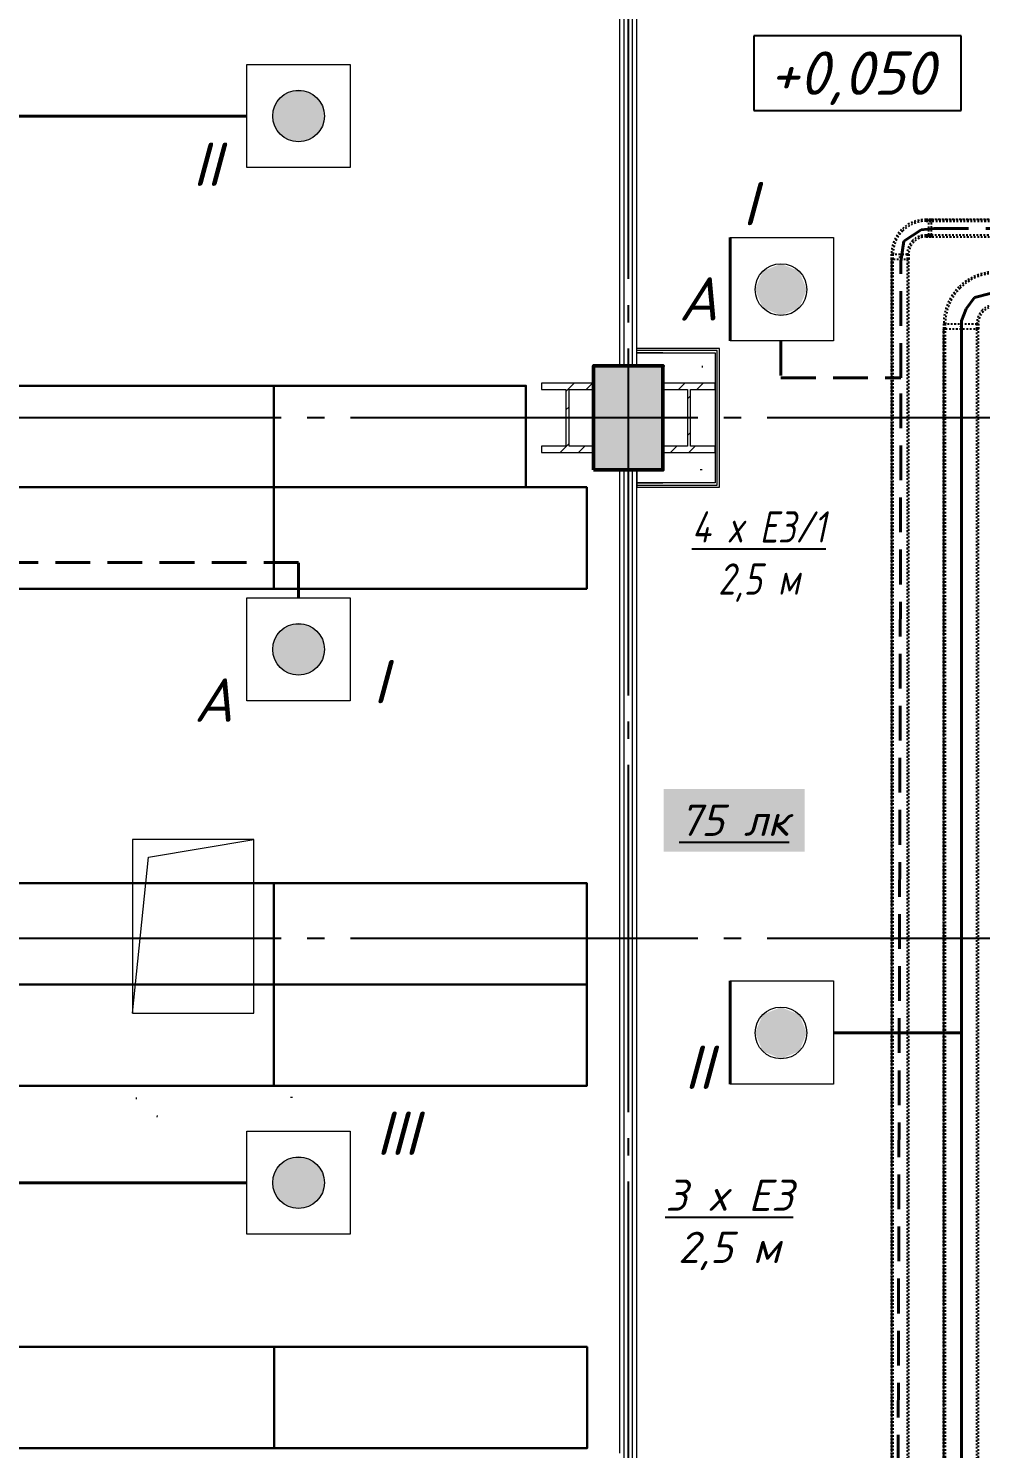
# Model space of a CAD drawing. Header units: millimetres. Extents: x 0 to 1293, y 0 to 420.
# Drawn here: x 363.6 to 418.5, y 220.2 to 302 of the extents above; entities that cross this region are included whole.
import ezdxf

# ---------------------------------------------------------------- set-up
doc = ezdxf.new("R2010")
doc.units = ezdxf.units.MM
for name, pattern in [('JIS_02_2.0', [3, 2, -1]), ('ГОСТ 2.303 5', [24, 20, -1.5, 1, -1.5]), ('СПКБ-0000-000-АР#001$0$Achse', [2300, 0, -800, 1500, 0]), ('СПКБ-0000-000-АР#001$0$Ashe', [300, 200, -100])]:
    doc.linetypes.add(name, pattern=pattern)
for name, color, linetype in [('@000', 7, 'Continuous'), ('Viewport2ForCustomObjects_0', 7, 'Continuous'), ('Номер помещения', 7, 'Continuous'), ('СПКБ-0000-000-АР#001$0$Колонны новые', 7, 'Continuous'), ('СПКБ-0000-000-АР#001$0$Колонны существующие', 7, 'Continuous'), ('СПКБ-0000-000-АР#001$0$оборудование ТХ', 253, 'Continuous'), ('СПКБ-0000-000-АР#001$0$Стены', 7, 'Continuous'), ('Строительные оси', 7, 'Continuous'), ('ЭМ_ЛОТКИ', 3, 'JIS_02_2.0'), ('ЭО_АВАРИЙНОЕ ОСВЕЩЕНИЕ', 7, 'Continuous'), ('ЭО_РАБОЧЕЕ ОСВЕЩЕНИЕ', 7, 'Continuous')]:
    doc.layers.add(name, color=color, linetype=linetype)
for name, color, linetype, lineweight, true_color in [('СПКБ-0000-000-АР#001$0$Колонны новые_Ном._пера__108', 7, 'Continuous', 13, 0xfd8379), ('СПКБ-0000-000-АР#001$0$Колонны существующие_Ном._пера__102', 7, 'Continuous', 13, 0xcccccc), ('СПКБ-0000-000-АР#001$0$Стены_Ном._пера__161', 7, 'Continuous', 13, 0xe11606), ('СПКБ-0000-000-АР#001$0$Стены_Ном._пера__68', 7, 'Continuous', 20, 0xfd4435)]:
    doc.layers.add(name, color=color, linetype=linetype, lineweight=lineweight, true_color=true_color)
for name, color, linetype, lineweight in [('СПКБ-0000-000-АР#001$0$Колонны новые_Ном._пера__20', 1, 'Continuous', 20), ('СПКБ-0000-000-АР#001$0$Колонны существующие_Ном._пера__141', 7, 'Continuous', 50), ('СПКБ-0000-000-АР#001$0$Стены_Ном._пера__1', 7, 'Continuous', 13), ('СПКБ-0000-000-АР#001$0$Стены_Ном._пера__20', 1, 'Continuous', 20), ('СПКБ-0000-000-АР#001$0$Шахты ОВ_Ном._пера__1', 7, 'Continuous', 13)]:
    doc.layers.add(name, color=color, linetype=linetype, lineweight=lineweight)
doc.styles.add('1.8', font='isocpeui.ttf', dxfattribs={"height": 1.8})
doc.styles.add('2.5', font='isocpeui.ttf')
doc.styles.add('CustomTextStyle10', font='isocpeui.ttf', dxfattribs={"height": 2.5})
pattern_1 = [(0, (0, 0), (0, 75), [0, -75])]
pattern_2 = [(0, (0, 0), (0, 173.205), [0, -100]), (0, (50, 86.6), (0, 173.205), [0, -100])]
pattern_3 = [(45, (0, 0), (-159.099, 159.099), []), (45, (-53.03, 53.03), (-159.099, 159.099), [])]

# ---------------------------------------------------------------- blocks, each defined once
blk = doc.blocks.new('*U539')
at = {"color": 0, "linetype": 'ByBlock', "lineweight": -2}
for p, q in [((-50.7, 0), (-50.7, -29.5)), ((-50.7, 0), (-50, 0)), ((-50, 0), (-50, -29.5)), ((-50, 0), (-48.5, 0)), ((-48.5, 0), (48.5, 0)), ((48.5, 0), (50, 0)), ((50, 0), (50, -29.5)), ((50, 0), (50.7, 0)), ((50.7, 0), (50.7, -29.5)), ((-50, -31), (-50, -2196.1)), ((-40, -31), (-50, -31)), ((-50, -2196.1), (-50, -31)), ((-40, -2196.1), (-40, -31)), ((40, -31), (40, -2196.1)), ((50, -31), (40, -31)), ((50, -2196.1), (50, -31)), ((50, -2196.1), (50, -31)), ((-40, -2196.1), (-50, -2196.1)), ((40, -2196.1), (-40, -2196.1)), ((50, -2196.1), (40, -2196.1))]:
    blk.add_line(p, q, dxfattribs=at)
for centre in [(0, -15), (0, -2181.1)]:
    blk.add_circle(centre, 3.5, dxfattribs=at)
for centre, radius, start, end in [((-49.4, -29.5), 1.33, 180.00001, 230.03378), ((-50.6, -31), 0.629, 0, 50.03378), ((-49.4, -29.5), 0.629, 180.00001, 230.03378), ((-50.6, -31), 1.33, 0, 50.03378), ((50.6, -31), 1.33, 129.96622, 180), ((49.4, -29.5), 0.629, 309.96622, 359.99999), ((50.6, -31), 0.629, 129.96622, 180), ((49.4, -29.5), 1.33, 309.96622, 359.99999)]:
    blk.add_arc(centre, radius, start, end, dxfattribs=at)
blk = doc.blocks.new('*U547')
at = {"color": 0, "linetype": 'ByBlock', "lineweight": -2}
for p, q in [((-101, 0), (-101, -29.5)), ((-101, 0), (-100.2, 0)), ((-100.2, 0), (-100.2, -29.5)), ((-100.2, 0), (-98.7, 0)), ((-98.7, 0), (98.7, 0)), ((98.7, 0), (100.2, 0)), ((100.2, 0), (100.2, -29.5)), ((100.2, 0), (101, 0)), ((101, 0), (101, -29.5)), ((-100, -31), (-100, -8653.1)), ((-90, -31), (-100, -31)), ((-100, -8653.1), (-100, -31)), ((-90, -8653.1), (-90, -31)), ((90, -31), (90, -8653.1)), ((100, -31), (90, -31)), ((100, -8653.1), (100, -31)), ((100, -8653.1), (100, -31))]:
    blk.add_line(p, q, dxfattribs=at)
blk.add_circle((0, -15), 3.5, dxfattribs=at)
for centre, radius, start, end in [((-99.8, -29.5), 1.21, 180.00001, 247.38013), ((-100.4, -31), 0.413, 0, 67.38013), ((-99.8, -29.5), 0.413, 180.00004, 247.38013), ((-100.4, -31), 1.21, 0, 67.38013), ((100.4, -31), 1.21, 112.61987, 180), ((99.8, -29.5), 0.413, 292.61987, 359.99996), ((100.4, -31), 0.413, 112.61987, 180), ((99.8, -29.5), 1.21, 292.61987, 359.99999)]:
    blk.add_arc(centre, radius, start, end, dxfattribs=at)
blk = doc.blocks.new('*U548')
at = {"color": 0, "linetype": 'ByBlock', "lineweight": -2}
for p, q in [((-50.7, 0), (-50.7, -29.5)), ((-50.7, 0), (-50, 0)), ((-50, 0), (-50, -29.5)), ((-50, 0), (-48.5, 0)), ((-48.5, 0), (48.5, 0)), ((48.5, 0), (50, 0)), ((50, 0), (50, -29.5)), ((50, 0), (50.7, 0)), ((50.7, 0), (50.7, -29.5)), ((-50, -31), (-50, -8753.4)), ((-40, -31), (-50, -31)), ((-50, -8753.4), (-50, -31)), ((-40, -8753.4), (-40, -31)), ((40, -31), (40, -8753.4)), ((50, -31), (40, -31)), ((50, -8753.4), (50, -31)), ((50, -8753.4), (50, -31))]:
    blk.add_line(p, q, dxfattribs=at)
blk.add_circle((0, -15), 3.5, dxfattribs=at)
for centre, radius, start, end in [((-49.4, -29.5), 1.33, 180.00001, 230.03378), ((-50.6, -31), 0.629, 0, 50.03378), ((-49.4, -29.5), 0.629, 180.00001, 230.03378), ((-50.6, -31), 1.33, 0, 50.03378), ((50.6, -31), 1.33, 129.96622, 180), ((49.4, -29.5), 0.629, 309.96622, 359.99999), ((50.6, -31), 0.629, 129.96622, 180), ((49.4, -29.5), 1.33, 309.96622, 359.99999)]:
    blk.add_arc(centre, radius, start, end, dxfattribs=at)
blk = doc.blocks.new('*U550')
at = {"color": 0, "linetype": 'ByBlock', "lineweight": -2}
for p, q in [((130, 330), (100, 330)), ((100, 330), (130, 330)), ((130, 330), (130, 320)), ((130.2, 328.9), (130, 328.9)), ((130.2, 321.2), (130.2, 328.9)), ((100, 320), (130, 320)), ((130.2, 320.6), (130.2, 321.2)), ((130.2, 319.4), (130.2, 320.6)), ((130.2, 319.2), (130.2, 319.4)), ((130.2, 141.2), (130.2, 319.2)), ((130, 140), (100, 140)), ((100, 130), (130, 130)), ((100, 130), (130, 130)), ((130, 140), (130, 130)), ((130, 131.5), (130.2, 131.5)), ((130.2, 141.2), (130.2, 141)), ((130.2, 141), (130.2, 139.8)), ((130.2, 139.8), (130.2, 139.2)), ((130.2, 131.5), (130.2, 139.2)), ((-200, 30), (-200, 0)), ((-200, 30), (-200, 0)), ((-200, 0), (-190, 0)), ((-190, 0), (-190, 30)), ((-190, 0), (-189.2, 0)), ((-189.2, 0), (-189, 0)), ((-189, 0), (-11, 0)), ((-10.8, 0), (-11, 0)), ((-10, 0), (-10.8, 0)), ((-10, 30), (-10, 0)), ((-10, 0), (0, 0)), ((0, 0), (0, 30)), ((0, 30), (0, 0))]:
    blk.add_line(p, q, dxfattribs=at)
for centre in [(115.2, 230.2), (-100, 15)]:
    blk.add_circle(centre, 3.5, dxfattribs=at)
for radius, start, end in [(300, 90, 135), (290, 90, 135), (300, 135, 180), (290, 135, 180), (110, 135, 180), (100, 135, 180), (110, 90, 135), (100, 90, 135)]:
    blk.add_arc((100, 30), radius, start, end, dxfattribs=at)
blk = doc.blocks.new('*U551')
at = {"color": 0, "linetype": 'ByBlock', "lineweight": -2}
for p, q in [((130, 230), (100, 230)), ((100, 230), (130, 230)), ((100, 220), (130, 220)), ((130, 230), (130, 220)), ((130.2, 228.9), (130, 228.9)), ((130.2, 221.2), (130.2, 228.9)), ((130.2, 220.6), (130.2, 221.2)), ((130.2, 219.4), (130.2, 220.6)), ((130.2, 219.2), (130.2, 219.4)), ((130.2, 141.2), (130.2, 219.2)), ((130, 140), (100, 140)), ((100, 130), (130, 130)), ((100, 130), (130, 130)), ((130, 140), (130, 130)), ((130, 131.5), (130.2, 131.5)), ((130.2, 141.2), (130.2, 141)), ((130.2, 141), (130.2, 139.8)), ((130.2, 139.8), (130.2, 139.2)), ((130.2, 131.5), (130.2, 139.2)), ((-100, 30), (-100, 0)), ((-100, 30), (-100, 0)), ((-100, 0), (-90, 0)), ((-90, 0), (-90, 30)), ((-90, 0), (-89.2, 0)), ((-89.2, 0), (-89, 0)), ((-89, 0), (-11, 0)), ((-10.8, 0), (-11, 0)), ((-10, 0), (-10.8, 0)), ((-10, 30), (-10, 0)), ((-10, 0), (0, 0)), ((0, 0), (0, 30)), ((0, 30), (0, 0))]:
    blk.add_line(p, q, dxfattribs=at)
for centre in [(115.2, 180.2), (-50, 15)]:
    blk.add_circle(centre, 3.5, dxfattribs=at)
for radius, start, end in [(200, 135, 180), (190, 135, 180), (200, 90, 135), (190, 90, 135), (110, 135, 180), (100, 135, 180), (110, 90, 135), (100, 90, 135)]:
    blk.add_arc((100, 30), radius, start, end, dxfattribs=at)
blk = doc.blocks.new('СПКБ-0000-000-АР#001$0$Стена_28', base_point=(6043.1, 18766.1))
at = {"layer": 'СПКБ-0000-000-АР#001$0$Стены_Ном._пера__161', "linetype": 'Continuous', "lineweight": 13, "true_color": 0xe11606}
h = blk.add_hatch(dxfattribs=at)
h.set_pattern_fill('ГИПС', color=12, style=0, pattern_type=2)
h.set_pattern_definition(pattern_1)
h.paths.add_polyline_path([(5993.1, 18766.1), (5993.1, 16185.7), (6018.1, 16185.7), (6018.1, 18766.1)])
h = blk.add_hatch(dxfattribs=at)
h.set_pattern_fill('ГИПС', color=12, style=0, pattern_type=2)
h.set_pattern_definition(pattern_1)
h.paths.add_polyline_path([(6093.1, 16185.7), (6093.1, 18766.1), (6068.1, 18766.1), (6068.1, 16185.7)])
at = {"layer": 'СПКБ-0000-000-АР#001$0$Стены_Ном._пера__161', "color": 12, "linetype": 'Continuous', "lineweight": 13, "true_color": 0xe11606}
for p, q in [((6018.1, 18766.1), (6018.1, 16185.7)), ((6068.1, 16185.7), (6068.1, 18766.1))]:
    blk.add_line(p, q, dxfattribs=at)
at = {"layer": 'СПКБ-0000-000-АР#001$0$Стены_Ном._пера__161', "color": 12, "linetype": 'Continuous', "lineweight": 13, "true_color": 0xe11606, "flags": 128}
for points in [[(5993.1, 18766.1), (5993.1, 16185.7)], [(6093.1, 18766.1), (5993.1, 18766.1)], [(6093.1, 16185.7), (6093.1, 18766.1)]]:
    blk.add_lwpolyline(points, dxfattribs=at)
blk = doc.blocks.new('СПКБ-0000-000-АР#001$0$Стена_30', base_point=(6043.1, 15585.7))
at = {"layer": 'СПКБ-0000-000-АР#001$0$Стены_Ном._пера__161', "linetype": 'Continuous', "lineweight": 13, "true_color": 0xe11606}
h = blk.add_hatch(dxfattribs=at)
h.set_pattern_fill('ГИПС', color=12, style=0, pattern_type=2)
h.set_pattern_definition(pattern_1)
h.paths.add_polyline_path([(5993.1, 15585.7), (5993.1, 9185.8), (6018.1, 9185.8), (6018.1, 15585.7)])
h = blk.add_hatch(dxfattribs=at)
h.set_pattern_fill('ГИПС', color=12, style=0, pattern_type=2)
h.set_pattern_definition(pattern_1)
h.paths.add_polyline_path([(6093.1, 15585.7), (6068.1, 15585.7), (6068.1, 9185.8), (6093.1, 9185.8)])
at = {"layer": 'СПКБ-0000-000-АР#001$0$Стены_Ном._пера__161', "color": 12, "linetype": 'Continuous', "lineweight": 13, "true_color": 0xe11606}
for p, q in [((6018.1, 15585.7), (6018.1, 9185.8)), ((6068.1, 9185.8), (6068.1, 15585.7))]:
    blk.add_line(p, q, dxfattribs=at)
at = {"layer": 'СПКБ-0000-000-АР#001$0$Стены_Ном._пера__161', "color": 12, "linetype": 'Continuous', "lineweight": 13, "true_color": 0xe11606, "flags": 128}
for points in [[(5993.1, 15585.7), (5993.1, 9921.1)], [(6093.1, 9185.8), (6093.1, 15585.7)]]:
    blk.add_lwpolyline(points, dxfattribs=at)
blk = doc.blocks.new('СПКБ-0000-000-АР#001$0$Стена_89', base_point=(6468.2, 15585.7))
at = {"layer": 'СПКБ-0000-000-АР#001$0$Стены_Ном._пера__20', "linetype": 'Continuous', "lineweight": 20}
h = blk.add_hatch(dxfattribs=at)
h.set_pattern_fill('ШТУКАТУРКА', color=1, style=0, pattern_type=2)
h.set_pattern_definition(pattern_2)
h.paths.add_polyline_path([(6093.1, 15497.7), (6243.1, 15497.7), (6243.1, 15510.7), (6093.1, 15510.7)])
h = blk.add_hatch(dxfattribs=at)
h.set_pattern_fill('ШТУКАТУРКА', color=1, style=0, pattern_type=2)
h.set_pattern_definition(pattern_2)
h.paths.add_polyline_path([(6093.1, 15485.7), (6243.1, 15485.7), (6243.1, 15497.7), (6093.1, 15497.7)])
h = blk.add_hatch(dxfattribs=at)
h.set_pattern_fill('ШТУКАТУРКА', color=1, style=0, pattern_type=2)
h.set_pattern_definition(pattern_2)
h.paths.add_polyline_path([(6543.2, 15510.7), (6243.1, 15510.7), (6243.1, 15497.7), (6556.2, 15497.7)])
h = blk.add_hatch(dxfattribs=at)
h.set_pattern_fill('ШТУКАТУРКА', color=1, style=0, pattern_type=2)
h.set_pattern_definition(pattern_2)
h.paths.add_polyline_path([(6243.1, 15485.7), (6568.2, 15485.7), (6556.2, 15497.7), (6243.1, 15497.7)])
at = {"layer": 'СПКБ-0000-000-АР#001$0$Стены_Ном._пера__1', "color": 7, "linetype": 'Continuous', "lineweight": 13, "flags": 128}
blk.add_lwpolyline([(6093.1, 15585.7), (6093.1, 15510.7)], dxfattribs=at)
at = {"layer": 'СПКБ-0000-000-АР#001$0$Стены_Ном._пера__1', "color": 7, "linetype": 'СПКБ-0000-000-АР#001$0$Achse', "lineweight": 13, "flags": 128}
blk.add_lwpolyline([(6468.2, 15585.7), (6243.1, 15585.7)], dxfattribs=at)
at = {"layer": 'СПКБ-0000-000-АР#001$0$Стены_Ном._пера__20', "color": 1, "linetype": 'Continuous', "lineweight": 20, "flags": 128}
for points in [[(6093.1, 15510.7), (6093.1, 15497.7)], [(6093.1, 15497.7), (6093.1, 15485.7)], [(6093.1, 15485.7), (6568.2, 15485.7)]]:
    blk.add_lwpolyline(points, dxfattribs=at)
at = {"layer": 'СПКБ-0000-000-АР#001$0$Стены_Ном._пера__68', "color": 20, "linetype": 'Continuous', "lineweight": 20, "true_color": 0xfd4435}
for p, q in [((6093.1, 15510.7), (6243.1, 15510.7)), ((6243.1, 15510.7), (6093.1, 15510.7)), ((6093.1, 15497.7), (6243.1, 15497.7)), ((6543.2, 15510.7), (6243.1, 15510.7)), ((6243.1, 15497.7), (6556.2, 15497.7))]:
    blk.add_line(p, q, dxfattribs=at)
blk = doc.blocks.new('СПКБ-0000-000-АР#001$0$Стена_90', base_point=(6468.2, 15585.7))
at = {"layer": 'СПКБ-0000-000-АР#001$0$Стены_Ном._пера__20', "linetype": 'Continuous', "lineweight": 20}
h = blk.add_hatch(dxfattribs=at)
h.set_pattern_fill('ШТУКАТУРКА', color=1, style=0, pattern_type=2)
h.set_pattern_definition(pattern_2)
h.paths.add_polyline_path([(6568.2, 15485.7), (6568.2, 16285.7), (6556.2, 16273.7), (6556.2, 15497.7)])
h = blk.add_hatch(dxfattribs=at)
h.set_pattern_fill('ШТУКАТУРКА', color=1, style=0, pattern_type=2)
h.set_pattern_definition(pattern_2)
h.paths.add_polyline_path([(6543.2, 16260.7), (6543.2, 15510.7), (6556.2, 15497.7), (6556.2, 16273.7)])
at = {"layer": 'СПКБ-0000-000-АР#001$0$Стены_Ном._пера__1', "color": 7, "linetype": 'СПКБ-0000-000-АР#001$0$Achse', "lineweight": 13, "flags": 128}
blk.add_lwpolyline([(6468.2, 16185.7), (6468.2, 15585.7)], dxfattribs=at)
at = {"layer": 'СПКБ-0000-000-АР#001$0$Стены_Ном._пера__20', "color": 1, "linetype": 'Continuous', "lineweight": 20, "flags": 128}
blk.add_lwpolyline([(6568.2, 15485.7), (6568.2, 16285.7)], dxfattribs=at)
at = {"layer": 'СПКБ-0000-000-АР#001$0$Стены_Ном._пера__68', "color": 20, "linetype": 'Continuous', "lineweight": 20, "true_color": 0xfd4435}
for p, q in [((6543.2, 16260.7), (6543.2, 15510.7)), ((6556.2, 15497.7), (6556.2, 16273.7))]:
    blk.add_line(p, q, dxfattribs=at)
blk = doc.blocks.new('СПКБ-0000-000-АР#001$0$Стена_91', base_point=(6468.2, 16185.7))
at = {"layer": 'СПКБ-0000-000-АР#001$0$Стены_Ном._пера__20', "linetype": 'Continuous', "lineweight": 20}
h = blk.add_hatch(dxfattribs=at)
h.set_pattern_fill('ШТУКАТУРКА', color=1, style=0, pattern_type=2)
h.set_pattern_definition(pattern_2)
h.paths.add_polyline_path([(6243.1, 16285.7), (6093.1, 16285.7), (6093.1, 16273.7), (6243.1, 16273.7)])
h = blk.add_hatch(dxfattribs=at)
h.set_pattern_fill('ШТУКАТУРКА', color=1, style=0, pattern_type=2)
h.set_pattern_definition(pattern_2)
h.paths.add_polyline_path([(6568.2, 16285.7), (6243.1, 16285.7), (6243.1, 16273.7), (6556.2, 16273.7)])
h = blk.add_hatch(dxfattribs=at)
h.set_pattern_fill('ШТУКАТУРКА', color=1, style=0, pattern_type=2)
h.set_pattern_definition(pattern_2)
h.paths.add_polyline_path([(6243.1, 16273.7), (6093.1, 16273.7), (6093.1, 16260.7), (6243.1, 16260.7)])
h = blk.add_hatch(dxfattribs=at)
h.set_pattern_fill('ШТУКАТУРКА', color=1, style=0, pattern_type=2)
h.set_pattern_definition(pattern_2)
h.paths.add_polyline_path([(6243.1, 16260.7), (6543.2, 16260.7), (6556.2, 16273.7), (6243.1, 16273.7)])
at = {"layer": 'СПКБ-0000-000-АР#001$0$Стены_Ном._пера__1', "color": 7, "linetype": 'Continuous', "lineweight": 13, "flags": 128}
blk.add_lwpolyline([(6093.1, 16185.7), (6093.1, 16260.7)], dxfattribs=at)
at = {"layer": 'СПКБ-0000-000-АР#001$0$Стены_Ном._пера__1', "color": 7, "linetype": 'СПКБ-0000-000-АР#001$0$Achse', "lineweight": 13, "flags": 128}
blk.add_lwpolyline([(6243.1, 16185.7), (6468.2, 16185.7)], dxfattribs=at)
at = {"layer": 'СПКБ-0000-000-АР#001$0$Стены_Ном._пера__20', "color": 1, "linetype": 'Continuous', "lineweight": 20, "flags": 128}
for points in [[(6568.2, 16285.7), (6093.1, 16285.7)], [(6093.1, 16273.7), (6093.1, 16285.7)], [(6093.1, 16260.7), (6093.1, 16273.7)]]:
    blk.add_lwpolyline(points, dxfattribs=at)
at = {"layer": 'СПКБ-0000-000-АР#001$0$Стены_Ном._пера__68', "color": 20, "linetype": 'Continuous', "lineweight": 20, "true_color": 0xfd4435}
for p, q in [((6243.1, 16273.7), (6093.1, 16273.7)), ((6243.1, 16260.7), (6093.1, 16260.7)), ((6093.1, 16260.7), (6243.1, 16260.7)), ((6556.2, 16273.7), (6243.1, 16273.7)), ((6243.1, 16260.7), (6543.2, 16260.7))]:
    blk.add_line(p, q, dxfattribs=at)
blk = doc.blocks.new('СПКБ-0000-000-АР#001$0$Колонна_25', base_point=(6043.1, 15885.7))
at = {"layer": 'СПКБ-0000-000-АР#001$0$Колонны существующие_Ном._пера__102', "linetype": 'Continuous', "lineweight": 13, "true_color": 0xcccccc}
blk.add_hatch(color=254, dxfattribs=at).paths.add_polyline_path([(5843.1, 15585.7), (6243.1, 15585.7), (6243.1, 16185.7), (5843.1, 16185.7)])
at = {"layer": 'СПКБ-0000-000-АР#001$0$Колонны существующие_Ном._пера__141', "color": 7, "linetype": 'Continuous', "lineweight": 50, "flags": 128}
blk.add_lwpolyline([(5843.1, 15585.7), (6243.1, 15585.7), (6243.1, 16185.7), (5843.1, 16185.7)], close=True, dxfattribs=at)
blk = doc.blocks.new('СПКБ-0000-000-АР#001$0$Колонна_93', base_point=(6393.1, 15885.7))
at = {"layer": 'СПКБ-0000-000-АР#001$0$Колонны новые_Ном._пера__108', "linetype": 'Continuous', "lineweight": 13, "true_color": 0xfd8379}
h = blk.add_hatch(dxfattribs=at)
h.set_pattern_fill('СТАЛЬ', color=11, style=0, pattern_type=2)
h.set_pattern_definition(pattern_3)
h.paths.add_polyline_path([(6243.1, 15685.7), (6543.1, 15685.7), (6543.1, 15722.4), (6401.9, 15722.4), (6401.9, 16049.1), (6543.1, 16049.1), (6543.1, 16085.7), (6243.1, 16085.7), (6243.1, 16049.1), (6384.4, 16049.1), (6384.4, 15722.4), (6243.1, 15722.4)])
at = {"layer": 'СПКБ-0000-000-АР#001$0$Колонны новые_Ном._пера__20', "color": 1, "linetype": 'Continuous', "lineweight": 20}
for p, q in [((6543.1, 16085.7), (6243.1, 16085.7)), ((6243.1, 16085.7), (6243.1, 16049.1)), ((6243.1, 16049.1), (6384.4, 16049.1)), ((6384.4, 16049.1), (6384.4, 15722.4)), ((6401.9, 15722.4), (6401.9, 16049.1)), ((6401.9, 16049.1), (6543.1, 16049.1)), ((6543.1, 16049.1), (6543.1, 16085.7)), ((6384.4, 15722.4), (6243.1, 15722.4)), ((6243.1, 15722.4), (6243.1, 15685.7)), ((6543.1, 15722.4), (6401.9, 15722.4)), ((6543.1, 15685.7), (6543.1, 15722.4)), ((6243.1, 15685.7), (6543.1, 15685.7))]:
    blk.add_line(p, q, dxfattribs=at)
blk = doc.blocks.new('СПКБ-0000-000-АР#001$0$Колонна_94', base_point=(5693.1, 15885.7))
at = {"layer": 'СПКБ-0000-000-АР#001$0$Колонны новые_Ном._пера__108', "linetype": 'Continuous', "lineweight": 13, "true_color": 0xfd8379}
h = blk.add_hatch(dxfattribs=at)
h.set_pattern_fill('СТАЛЬ', color=11, style=0, pattern_type=2)
h.set_pattern_definition(pattern_3)
h.paths.add_polyline_path([(5843.1, 15685.7), (5843.1, 15722.4), (5701.9, 15722.4), (5701.9, 16049.1), (5843.1, 16049.1), (5843.1, 16085.7), (5543.1, 16085.7), (5543.1, 16049.1), (5684.4, 16049.1), (5684.4, 15722.4), (5543.1, 15722.4), (5543.1, 15685.7)])
at = {"layer": 'СПКБ-0000-000-АР#001$0$Колонны новые_Ном._пера__20', "color": 1, "linetype": 'Continuous', "lineweight": 20}
for p, q in [((5843.1, 16085.7), (5543.1, 16085.7)), ((5543.1, 16085.7), (5543.1, 16049.1)), ((5543.1, 16049.1), (5684.4, 16049.1)), ((5684.4, 16049.1), (5684.4, 15722.4)), ((5701.9, 15722.4), (5701.9, 16049.1)), ((5701.9, 16049.1), (5843.1, 16049.1)), ((5843.1, 16049.1), (5843.1, 16085.7)), ((5684.4, 15722.4), (5543.1, 15722.4)), ((5543.1, 15722.4), (5543.1, 15685.7)), ((5843.1, 15722.4), (5701.9, 15722.4)), ((5843.1, 15685.7), (5843.1, 15722.4)), ((5543.1, 15685.7), (5843.1, 15685.7))]:
    blk.add_line(p, q, dxfattribs=at)
blk = doc.blocks.new('*E595')
at = {"layer": 'СПКБ-0000-000-АР#001$0$оборудование ТХ', "lineweight": 30}
for points in [[(298.323, 211.346), (316.34, 211.346), (316.34, 205.5), (298.323, 205.5)], [(316.34, 211.346), (330.857, 211.346), (330.857, 205.5), (316.34, 205.5)], [(298.323, 205.5), (316.34, 205.5), (316.34, 199.654), (298.323, 199.654)], [(316.34, 205.5), (334.357, 205.5), (334.357, 199.654), (316.34, 199.654)], [(298.323, 182.699), (316.34, 182.699), (316.34, 176.853), (298.323, 176.853)], [(316.34, 182.699), (334.357, 182.699), (334.357, 176.853), (316.34, 176.853)], [(298.323, 176.853), (316.34, 176.853), (316.34, 171.008), (298.323, 171.008)], [(316.34, 176.853), (334.357, 176.853), (334.357, 171.008), (316.34, 171.008)], [(298.345, 155.978), (316.362, 155.978), (316.362, 150.133), (298.345, 150.133)], [(316.362, 155.978), (334.379, 155.978), (334.379, 150.133), (316.362, 150.133)]]:
    blk.add_lwpolyline(points, close=True, dxfattribs=at)
at = {"layer": 'СПКБ-0000-000-АР#001$0$Шахты ОВ_Ном._пера__1', "color": 7, "linetype": 'СПКБ-0000-000-АР#001$0$Ashe', "lineweight": 13}
for p, q in [((309.11, 184.182), (315.183, 185.2)), ((308.183, 175.2), (309.11, 184.182))]:
    blk.add_line(p, q, dxfattribs=at)
at = {"layer": 'СПКБ-0000-000-АР#001$0$Шахты ОВ_Ном._пера__1', "color": 7, "linetype": 'СПКБ-0000-000-АР#001$0$Achse', "lineweight": 13}
for p, q in [((317.4, 170.353), (309.613, 169.312)), ((309.613, 169.312), (308.4, 163.373))]:
    blk.add_line(p, q, dxfattribs=at)
at = {"layer": 'СПКБ-0000-000-АР#001$0$Шахты ОВ_Ном._пера__1', "color": 7, "linetype": 'СПКБ-0000-000-АР#001$0$Ashe', "lineweight": 13, "flags": 128}
blk.add_lwpolyline([(308.183, 185.2), (308.183, 175.2), (315.183, 175.2), (315.183, 185.2)], close=True, dxfattribs=at)
at = {"layer": 'СПКБ-0000-000-АР#001$0$Шахты ОВ_Ном._пера__1', "color": 7, "linetype": 'СПКБ-0000-000-АР#001$0$Achse', "lineweight": 13, "flags": 128}
blk.add_lwpolyline([(308.4, 170.353), (308.4, 163.373), (317.4, 163.373), (317.4, 170.353)], close=True, dxfattribs=at)
at = {"layer": 'СПКБ-0000-000-АР#001$0$Колонны новые', "color": 1, "lineweight": 20, "xscale": 0.01, "yscale": 0.01, "zscale": 0.01}
for name, p in [('СПКБ-0000-000-АР#001$0$Колонна_94', (333.25, 209.5)), ('СПКБ-0000-000-АР#001$0$Колонна_93', (340.25, 209.5))]:
    blk.add_blockref(name, p, dxfattribs=at)
at = {"layer": 'СПКБ-0000-000-АР#001$0$Колонны существующие', "color": 7, "lineweight": 50, "xscale": 0.01, "yscale": 0.01, "zscale": 0.01}
blk.add_blockref('СПКБ-0000-000-АР#001$0$Колонна_25', (336.75, 209.5), dxfattribs=at)
at = {"layer": 'СПКБ-0000-000-АР#001$0$Стены', "color": 12, "lineweight": 13, "true_color": 0xe11606, "xscale": 0.01, "yscale": 0.01, "zscale": 0.01}
for name, p in [('СПКБ-0000-000-АР#001$0$Стена_28', (336.75, 238.303)), ('СПКБ-0000-000-АР#001$0$Стена_30', (336.75, 206.5))]:
    blk.add_blockref(name, p, dxfattribs=at)
at = {"layer": 'СПКБ-0000-000-АР#001$0$Стены', "color": 12, "lineweight": 50, "true_color": 0xdf0000, "xscale": 0.01, "yscale": 0.01, "zscale": 0.01}
for name, p in [('СПКБ-0000-000-АР#001$0$Стена_91', (341, 212.5)), ('СПКБ-0000-000-АР#001$0$Стена_90', (341, 206.5)), ('СПКБ-0000-000-АР#001$0$Стена_89', (341, 206.5))]:
    blk.add_blockref(name, p, dxfattribs=at)
blk = doc.blocks.new('*E596')
at = {"layer": 'Номер помещения', "color": 6, "linetype": 'Continuous'}
for p, q in [((377.36, 240.01), (365.421, 240.01)), ((365.421, 240.01), (365.421, 235.71)), ((377.36, 235.71), (377.36, 240.01)), ((365.421, 235.71), (377.36, 235.71))]:
    blk.add_line(p, q, dxfattribs=at)
at = {"layer": 'Строительные оси', "color": 3, "linetype": 'ГОСТ 2.303 5', "lineweight": 25}
for p, q in [((358.188, 318), (358.188, 14)), ((578.188, 218), (14.188, 218)), ((578.188, 188), (14.188, 188))]:
    blk.add_line(p, q, dxfattribs=at)
at = {"layer": 'ЭО_АВАРИЙНОЕ ОСВЕЩЕНИЕ', "color": 1, "lineweight": 40}
blk.add_line((364.061, 222.432), (364.061, 228.382), dxfattribs=at)
at = {"layer": 'ЭО_АВАРИЙНОЕ ОСВЕЩЕНИЕ', "color": 7, "lineweight": 0}
for p, q in [((364.061, 228.382), (370.011, 228.382)), ((370.011, 228.382), (370.011, 222.432)), ((370.011, 222.432), (364.061, 222.432)), ((336.221, 207.638), (342.171, 207.638)), ((336.221, 201.688), (336.221, 207.638)), ((342.171, 207.638), (342.171, 201.688)), ((342.171, 201.688), (336.221, 201.688))]:
    blk.add_line(p, q, dxfattribs=at)
at = {"layer": 'ЭО_АВАРИЙНОЕ ОСВЕЩЕНИЕ', "color": 1, "linetype": 'JIS_02_2.0', "lineweight": 40}
for p, q in [((374.072, 228.182), (375.056, 228.84)), ((375.056, 228.84), (375.785, 228.913)), ((375.785, 228.913), (375.785, 228.913)), ((375.785, 228.913), (375.785, 228.913)), ((375.785, 228.913), (397.64, 228.913)), ((373.899, 226.998), (374.072, 228.182)), ((373.899, 220.3), (373.899, 226.998)), ((366.987, 222.432), (366.987, 220.3)), ((366.987, 220.3), (373.899, 220.3)), ((373.688, 139.408), (373.899, 220.3)), ((339.195, 209.663), (265.688, 209.663)), ((339.195, 207.638), (339.195, 209.663))]:
    blk.add_line(p, q, dxfattribs=at)
at = {"layer": 'ЭО_АВАРИЙНОЕ ОСВЕЩЕНИЕ', "color": 7, "lineweight": 0}
for centre in [(366.987, 225.39), (339.195, 204.663)]:
    blk.add_circle(centre, 1.488, dxfattribs=at)
at = {"layer": 'ЭО_АВАРИЙНОЕ ОСВЕЩЕНИЕ', "color": 1, "lineweight": 0}
for points in [[(366.987, 226.878), (365.935, 226.442), (368.038, 226.442)], [(365.935, 226.442), (365.499, 225.39), (368.474, 225.39)], [(365.935, 226.442), (368.038, 226.442), (368.474, 225.39)], [(365.499, 225.39), (365.935, 224.338), (368.038, 224.338)], [(365.499, 225.39), (368.474, 225.39), (368.038, 224.338)], [(365.935, 224.338), (368.038, 224.338), (366.987, 223.903)]]:
    blk.add_solid(points, dxfattribs=at)
at = {"layer": 'ЭО_АВАРИЙНОЕ ОСВЕЩЕНИЕ', "color": 1, "lineweight": 40}
for points in [[(337.931, 205.446), (337.808, 205.2), (340.583, 205.2)], [(338.096, 205.665), (337.931, 205.446), (340.46, 205.446)], [(337.931, 205.446), (340.46, 205.446), (340.583, 205.2)], [(338.299, 205.85), (338.096, 205.665), (340.295, 205.665)], [(338.096, 205.665), (340.295, 205.665), (340.46, 205.446)], [(338.532, 205.994), (338.299, 205.85), (340.092, 205.85)], [(338.299, 205.85), (340.092, 205.85), (340.295, 205.665)], [(338.788, 206.093), (338.532, 205.994), (339.859, 205.994)], [(338.532, 205.994), (339.859, 205.994), (340.092, 205.85)], [(339.058, 206.144), (338.788, 206.093), (339.603, 206.093)], [(338.788, 206.093), (339.603, 206.093), (339.859, 205.994)], [(339.058, 206.144), (339.333, 206.144), (339.603, 206.093)], [(337.733, 204.936), (337.708, 204.663), (340.683, 204.663)], [(337.708, 204.663), (337.733, 204.389), (340.658, 204.389)], [(337.708, 204.663), (340.683, 204.663), (340.658, 204.389)], [(337.808, 205.2), (337.733, 204.936), (340.658, 204.936)], [(337.733, 204.936), (340.658, 204.936), (340.683, 204.663)], [(337.808, 205.2), (340.583, 205.2), (340.658, 204.936)], [(337.733, 204.389), (337.808, 204.125), (340.583, 204.125)], [(337.733, 204.389), (340.658, 204.389), (340.583, 204.125)], [(337.808, 204.125), (337.931, 203.879), (340.46, 203.879)], [(337.808, 204.125), (340.583, 204.125), (340.46, 203.879)], [(337.931, 203.879), (338.096, 203.66), (340.295, 203.66)], [(337.931, 203.879), (340.46, 203.879), (340.295, 203.66)], [(338.096, 203.66), (338.299, 203.475), (340.092, 203.475)], [(338.096, 203.66), (340.295, 203.66), (340.092, 203.475)], [(338.299, 203.475), (338.532, 203.331), (339.859, 203.331)], [(338.299, 203.475), (340.092, 203.475), (339.859, 203.331)], [(338.532, 203.331), (338.788, 203.232), (339.603, 203.232)], [(338.532, 203.331), (339.859, 203.331), (339.603, 203.232)], [(338.788, 203.232), (339.058, 203.181), (339.333, 203.181)], [(338.788, 203.232), (339.603, 203.232), (339.333, 203.181)]]:
    blk.add_solid(points, dxfattribs=at)
at = {"layer": 'ЭО_РАБОЧЕЕ ОСВЕЩЕНИЕ', "color": 7, "lineweight": 0}
for p, q in [((336.221, 238.364), (342.171, 238.364)), ((336.221, 232.414), (336.221, 238.364)), ((342.171, 238.364), (342.171, 232.414)), ((342.171, 232.414), (336.221, 232.414)), ((364.061, 185.556), (370.011, 185.556)), ((370.011, 185.556), (370.011, 179.606)), ((370.011, 179.606), (364.061, 179.606)), ((336.221, 176.911), (342.171, 176.911)), ((336.221, 170.961), (336.221, 176.911)), ((342.171, 176.911), (342.171, 170.961)), ((342.171, 170.961), (336.221, 170.961))]:
    blk.add_line(p, q, dxfattribs=at)
at = {"layer": 'ЭО_РАБОЧЕЕ ОСВЕЩЕНИЕ', "color": 5, "lineweight": 40}
for p, q in [((336.221, 235.389), (305.416, 235.389)), ((378.142, 224.928), (379.039, 225.166)), ((377.383, 223.598), (377.654, 224.282)), ((377.654, 224.282), (378.142, 224.928)), ((377.383, 182.564), (377.383, 223.598)), ((364.061, 179.606), (364.061, 185.556)), ((370.011, 182.564), (377.383, 182.564)), ((377.383, 139.737), (377.383, 182.564)), ((336.221, 173.936), (305.416, 173.936))]:
    blk.add_line(p, q, dxfattribs=at)
at = {"layer": 'ЭО_РАБОЧЕЕ ОСВЕЩЕНИЕ', "color": 7, "lineweight": 0}
for centre in [(339.195, 235.389), (366.987, 182.564), (339.195, 173.936)]:
    blk.add_circle(centre, 1.488, dxfattribs=at)
at = {"layer": 'ЭО_РАБОЧЕЕ ОСВЕЩЕНИЕ', "color": 5, "lineweight": 40}
for points in [[(338.299, 236.576), (338.096, 236.391), (340.295, 236.391)], [(338.532, 236.72), (338.299, 236.576), (340.092, 236.576)], [(338.299, 236.576), (340.092, 236.576), (340.295, 236.391)], [(338.788, 236.819), (338.532, 236.72), (339.859, 236.72)], [(338.532, 236.72), (339.859, 236.72), (340.092, 236.576)], [(339.058, 236.87), (338.788, 236.819), (339.603, 236.819)], [(338.788, 236.819), (339.603, 236.819), (339.859, 236.72)], [(339.058, 236.87), (339.333, 236.87), (339.603, 236.819)], [(337.733, 235.662), (337.708, 235.389), (340.683, 235.389)], [(337.808, 235.926), (337.733, 235.662), (340.658, 235.662)], [(337.733, 235.662), (340.658, 235.662), (340.683, 235.389)], [(337.931, 236.172), (337.808, 235.926), (340.583, 235.926)], [(337.808, 235.926), (340.583, 235.926), (340.658, 235.662)], [(338.096, 236.391), (337.931, 236.172), (340.46, 236.172)], [(337.931, 236.172), (340.46, 236.172), (340.583, 235.926)], [(338.096, 236.391), (340.295, 236.391), (340.46, 236.172)], [(337.708, 235.389), (337.733, 235.115), (340.658, 235.115)], [(337.708, 235.389), (340.683, 235.389), (340.658, 235.115)], [(337.733, 235.115), (337.808, 234.851), (340.583, 234.851)], [(337.733, 235.115), (340.658, 235.115), (340.583, 234.851)], [(337.808, 234.851), (337.931, 234.606), (340.46, 234.606)], [(337.808, 234.851), (340.583, 234.851), (340.46, 234.606)], [(337.931, 234.606), (338.096, 234.387), (340.295, 234.387)], [(337.931, 234.606), (340.46, 234.606), (340.295, 234.387)], [(338.096, 234.387), (338.299, 234.202), (340.092, 234.202)], [(338.096, 234.387), (340.295, 234.387), (340.092, 234.202)], [(338.299, 234.202), (338.532, 234.057), (339.859, 234.057)], [(338.299, 234.202), (340.092, 234.202), (339.859, 234.057)], [(338.532, 234.057), (338.788, 233.958), (339.603, 233.958)], [(338.532, 234.057), (339.859, 234.057), (339.603, 233.958)], [(338.788, 233.958), (339.058, 233.908), (339.333, 233.908)], [(338.788, 233.958), (339.603, 233.958), (339.333, 233.908)], [(338.299, 175.123), (338.096, 174.939), (340.295, 174.939)], [(338.532, 175.268), (338.299, 175.123), (340.092, 175.123)], [(338.299, 175.123), (340.092, 175.123), (340.295, 174.939)], [(338.788, 175.367), (338.532, 175.268), (339.859, 175.268)], [(338.532, 175.268), (339.859, 175.268), (340.092, 175.123)], [(339.058, 175.418), (338.788, 175.367), (339.603, 175.367)], [(338.788, 175.367), (339.603, 175.367), (339.859, 175.268)], [(339.058, 175.418), (339.333, 175.418), (339.603, 175.367)], [(337.808, 174.474), (337.733, 174.21), (340.658, 174.21)], [(337.931, 174.719), (337.808, 174.474), (340.583, 174.474)], [(337.808, 174.474), (340.583, 174.474), (340.658, 174.21)], [(338.096, 174.939), (337.931, 174.719), (340.46, 174.719)], [(337.931, 174.719), (340.46, 174.719), (340.583, 174.474)], [(338.096, 174.939), (340.295, 174.939), (340.46, 174.719)], [(337.733, 174.21), (337.708, 173.936), (340.683, 173.936)], [(337.708, 173.936), (337.733, 173.663), (340.658, 173.663)], [(337.708, 173.936), (340.683, 173.936), (340.658, 173.663)], [(337.733, 174.21), (340.658, 174.21), (340.683, 173.936)], [(337.733, 173.663), (337.808, 173.399), (340.583, 173.399)], [(337.733, 173.663), (340.658, 173.663), (340.583, 173.399)], [(337.808, 173.399), (337.931, 173.153), (340.46, 173.153)], [(337.808, 173.399), (340.583, 173.399), (340.46, 173.153)], [(337.931, 173.153), (338.096, 172.934), (340.295, 172.934)], [(337.931, 173.153), (340.46, 173.153), (340.295, 172.934)], [(338.096, 172.934), (338.299, 172.749), (340.092, 172.749)], [(338.096, 172.934), (340.295, 172.934), (340.092, 172.749)], [(338.299, 172.749), (338.532, 172.605), (339.859, 172.605)], [(338.299, 172.749), (340.092, 172.749), (339.859, 172.605)], [(338.532, 172.605), (338.788, 172.506), (339.603, 172.506)], [(338.532, 172.605), (339.859, 172.605), (339.603, 172.506)], [(338.788, 172.506), (339.058, 172.455), (339.333, 172.455)], [(338.788, 172.506), (339.603, 172.506), (339.333, 172.455)]]:
    blk.add_solid(points, dxfattribs=at)
at = {"layer": 'ЭО_РАБОЧЕЕ ОСВЕЩЕНИЕ', "color": 5, "lineweight": 0}
for points in [[(365.935, 183.615), (365.499, 182.564), (368.474, 182.564)], [(366.987, 184.051), (365.935, 183.615), (368.038, 183.615)], [(365.935, 183.615), (368.038, 183.615), (368.474, 182.564)], [(365.499, 182.564), (365.935, 181.512), (368.038, 181.512)], [(365.499, 182.564), (368.474, 182.564), (368.038, 181.512)], [(365.935, 181.512), (368.038, 181.512), (366.987, 181.076)]]:
    blk.add_solid(points, dxfattribs=at)
at = {"layer": 'Номер помещения', "color": 7, "linetype": 'Continuous', "style": 'CustomTextStyle10'}
blk.add_text('+0,050', height=2.5, dxfattribs=at).set_placement((366.321, 236.61))

msp = doc.modelspace()

# ---------------------------------------------------------------- block references
at = {"layer": '@000', "color": 1, "linetype": 'JIS_02_2.0', "lineweight": 40}
msp.add_blockref('*E595', (61.438, 70.086), dxfattribs=at)
at = {"layer": 'Viewport2ForCustomObjects_0'}
msp.add_blockref('*E596', (40, 61.586), dxfattribs=at)
at = {"layer": 'ЭМ_ЛОТКИ'}
for name, p, xscale, yscale, zscale in [('*U551', (414.348, 288.719, 30), 0.009999999999999997, 0.009999999999999997, 0.009999999999999997), ('*U548', (413.848, 289.018, 30), 0.01, 0.01, 0.01), ('*U550', (418.358, 284.709, 30), 0.009999999999999997, 0.009999999999999997, 0.009999999999999997), ('*U547', (417.358, 285.009, 30), 0.01, 0.01, 0.01)]:
    msp.add_blockref(name, p, dxfattribs=dict(at, xscale=xscale, yscale=yscale, zscale=zscale))
at = {"layer": 'ЭМ_ЛОТКИ', "xscale": 0.01, "yscale": 0.01, "zscale": 0.01, "rotation": 270}
msp.add_blockref('*U539', (437.461, 290.519, 30), dxfattribs=at)

# ---------------------------------------------------------------- texts
at = {"layer": 'ЭО_АВАРИЙНОЕ ОСВЕЩЕНИЕ', "attachment_point": 5}
for s, insert, char_height, style in [('I', (405.182, 291.933), 2.5, '2.5'), ('{\\W0.8;\\L4 x Е3/1\\P\\l2,5 м}', (405.719, 271.591), 1.8, '1.8'), ('I', (383.903, 264.393), 2.5, '2.5')]:
    msp.add_mtext(s, dxfattribs=dict(at, insert=insert, char_height=char_height, style=style))
at = {"layer": 'ЭО_АВАРИЙНОЕ ОСВЕЩЕНИЕ', "color": 1, "char_height": 2.5, "attachment_point": 5, "style": '2.5'}
for insert in [(402.224, 286.439), (374.297, 263.323)]:
    msp.add_mtext('А', dxfattribs=dict(at, insert=insert))
at = {"layer": 'ЭО_РАБОЧЕЕ ОСВЕЩЕНИЕ', "attachment_point": 5}
for s, insert, char_height, style in [('II', (373.907, 294.2), 2.5, '2.5'), ('II', (402.237, 242.174), 2.5, '2.5'), ('III', (384.883, 238.374), 2.5, '2.5'), ('{\\L3 x Е3\\P}2,5 м', (404.003, 233.089), 1.8, '1.8')]:
    msp.add_mtext(s, dxfattribs=dict(at, insert=insert, char_height=char_height, style=style))
at = {"layer": 'ЭО_РАБОЧЕЕ ОСВЕЩЕНИЕ', "insert": (404.292, 256.402), "char_height": 1.8, "attachment_point": 5, "style": '1.8', "bg_fill": 1, "box_fill_scale": 1.5, "bg_fill_color": 7, "bg_fill_true_color": 16777215, "bg_fill_transparency": 0}
msp.add_mtext('{\\L75 лк}', dxfattribs=at)

doc.saveas('drawing.dxf')
